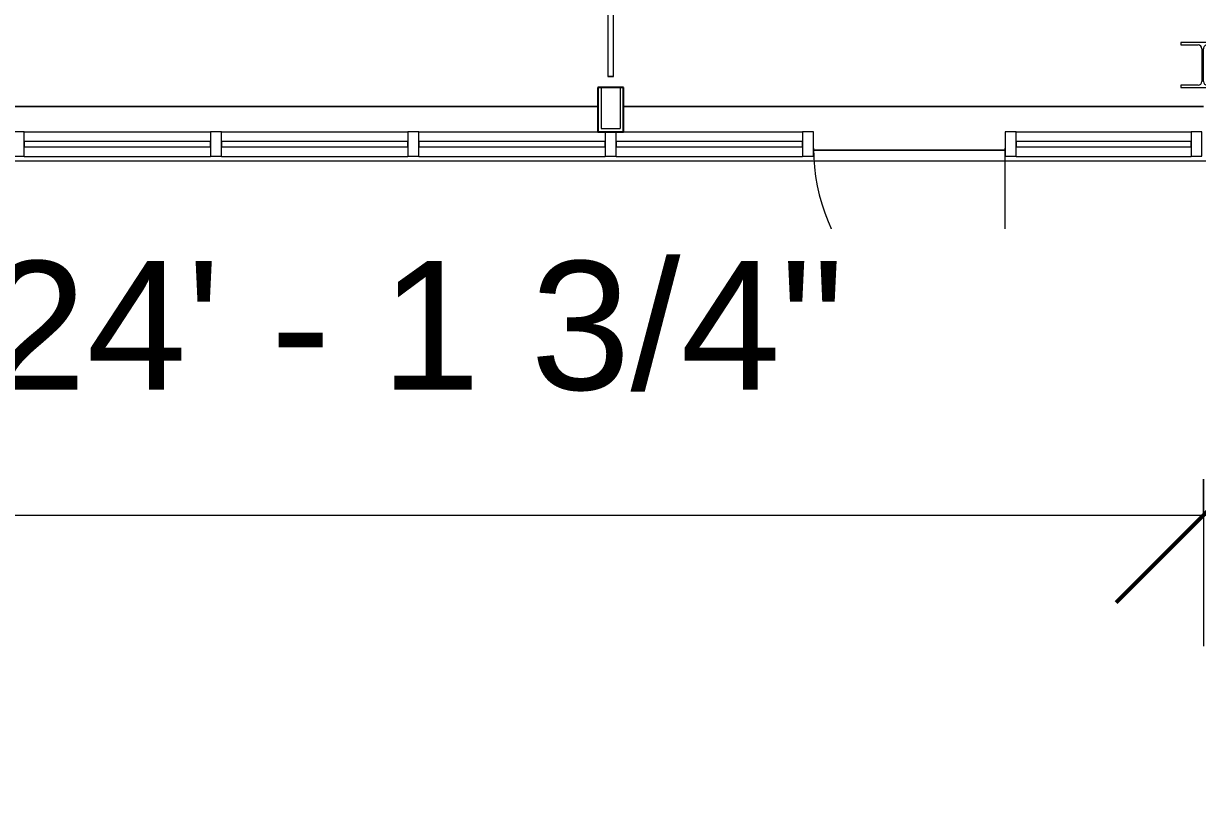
# Model space of a CAD drawing. Header units: inches. Extents: x 20008 to 27263, y -26025 to -19005.
# Drawn here: x 24027.6 to 24243, y -22921 to -22775.6 of the extents above; entities that cross this region are included whole.
import ezdxf

# ---------------------------------------------------------------- set-up
doc = ezdxf.new("R2010")
doc.units = ezdxf.units.IN
doc.header["$MEASUREMENT"] = 0
for name, color, linetype, lineweight in [('A-ANNO-DIMS', 211, 'Continuous', 9), ('A-ANNO-DIMS-256', 211, 'Continuous', 9), ('A-DOOR', 31, 'Continuous', 9), ('A-FLOR', 192, 'Continuous', 9), ('A-GLAZ-CURT', 52, 'Continuous', 9), ('A-GLAZ-CWMG', 51, 'Continuous', 9), ('A-WALL', 113, 'Continuous', 9), ('C-TOPO', 7, 'Continuous', 9), ('G-ANNO-TEXT', 231, 'Continuous', 9), ('I-WALL', 2, 'Continuous', 9), ('L-SITE-WALL', 31, 'Continuous', 9), ('S-COLS', 52, 'Continuous', 9)]:
    doc.layers.add(name, color=color, linetype=linetype, lineweight=lineweight)
doc.styles.add('Arial_2', font='arial.ttf', dxfattribs={"height": 23.60479})
doc.dimstyles.new('Linear_-_3_32__Arial_1', dxfattribs={"dimscale": 12, "dimtxt": 24, "dimasz": 2.666667, "dimexe": 2, "dimexo": 1.333333, "dimgap": 1.333333, "dimtad": 1, "dimdec": 4, "dimrnd": 0.0625, "dimzin": 1, "dimdsep": 46, "dimlunit": 4, "dimtxsty": 'Arial_2', "dimblk1": 'OBLIQUE', "dimblk2": 'OBLIQUE', "dimsah": 1, "dimcen": 0.09, "dimdle": 2, "dimazin": 0, "dimtfac": 1, "dimtdec": 4, "dimtix": 1, "dimtmove": 0, "dimatfit": 3, "dimfxl": 1, "dimtvp": 1, "dimtfill": 1, "dimfrac": 2, "dimtolj": 1, "dimtzin": 0, "dimarcsym": 2})

# ---------------------------------------------------------------- blocks, each defined once
blk = doc.blocks.new('Struct_Xcel_Sports Complex_rvt-1-Site Plan - Phase 1')
at = {"layer": 'A-FLOR', "color": 7}
for p, q in [((24132.95, -22790.8), (23954.27, -22790.8)), ((24244.02, -22790.8), (24137.7, -22790.8))]:
    blk.add_line(p, q, dxfattribs=at)
at = {"layer": 'L-SITE-WALL', "color": 7}
for p, q in [((23954.27, -22790.8), (24132.95, -22790.8)), ((24137.7, -22790.8), (24244.02, -22790.8)), ((24207.7, -22798.8), (24172.52, -22798.8))]:
    blk.add_line(p, q, dxfattribs=at)
blk = doc.blocks.new('W-Wide Flange-Column - B2_E-V4-Site Plan - Phase 1')
at = {"layer": 'S-COLS', "lineweight": 15}
for p, q in [((4, 4.13), (-4, 4.13)), ((-4, 4.13), (-4, 3.69)), ((-4, 3.69), (-0.84, 3.69)), ((-0.14, 3), (-0.14, -3)), ((0.14, -3), (0.14, 3)), ((0.84, 3.69), (4, 3.69)), ((4, 3.69), (4, 4.13)), ((-0.84, -3.69), (-4, -3.69)), ((-4, -3.69), (-4, -4.12)), ((-4, -4.12), (4, -4.12)), ((4, -3.69), (0.84, -3.69)), ((4, -4.12), (4, -3.69))]:
    blk.add_line(p, q, dxfattribs=at)
for centre, start, end in [((-0.84, 3), 0, 90), ((0.84, 3), 90, 180), ((-0.84, -3), 270, 0), ((0.84, -3), 180, 270)]:
    blk.add_arc(centre, 0.691, start, end, dxfattribs=at)
blk = doc.blocks.new('System Panel - INSULATED LOW-E GLAZING _SEE ELEVATIONS FOR U-FACTOR_ SHGC_ _ LT_-1307209-Site Plan - Phase 1')
at = {"layer": 'A-GLAZ-CURT'}
for p, q in [((16.03125, -0.25), (-16.03125, -0.25)), ((-16.03125, -0.25), (-16.03125, -1.25)), ((-16.03125, -1.25), (-16.03125, -0.25)), ((16.03125, -0.25), (-16.03125, -0.25)), ((-16.03125, -1.25), (16.03125, -1.25)), ((-16.03125, -1.25), (16.03125, -1.25)), ((16.03125, -1.25), (16.03125, -0.25)), ((16.03125, -0.25), (16.03125, -1.25))]:
    blk.add_line(p, q, dxfattribs=at)
blk = doc.blocks.new('Door_Single_Storefront - one-1371399-Site Plan - Phase 1')
at = {"layer": 'A-DOOR'}
blk.add_line((-17.59375, 35.1875), (-17.59375, 0), dxfattribs=at)
blk.add_arc((-17.59375, 0), 35.1875, 360, 90, dxfattribs=at)
blk = doc.blocks.new('System Panel - INSULATED LOW-E GLAZING _SEE ELEVATIONS FOR U-FACTOR_ SHGC_ _ LT_-827433-Site Plan - Phase 1')
at = {"layer": 'A-GLAZ-CURT'}
for p, q in [((17.09375, -0.25), (-17.09375, -0.25)), ((-17.09375, -0.25), (-17.09375, -1.25)), ((-17.09375, -1.25), (-17.09375, -0.25)), ((17.09375, -0.25), (-17.09375, -0.25)), ((-17.09375, -1.25), (17.09375, -1.25)), ((-17.09375, -1.25), (17.09375, -1.25)), ((17.09375, -1.25), (17.09375, -0.25)), ((17.09375, -0.25), (17.09375, -1.25))]:
    blk.add_line(p, q, dxfattribs=at)
blk = doc.blocks.new('Rectangular Mullion - Exterior 2_ x 4_5_-1307206-Site Plan - Phase 1')
at = {"layer": 'A-GLAZ-CWMG'}
for p, q in [((24209.7, -22795.43), (24241.77, -22795.43)), ((24209.7, -22799.93), (24241.77, -22799.93))]:
    blk.add_line(p, q, dxfattribs=at)
blk = doc.blocks.new('Rectangular Mullion - Exterior 2_ x 4_5_-1146644-Site Plan - Phase 1')
at = {"layer": 'A-GLAZ-CWMG'}
for p, q in [((24137.7, -22795.43), (24170.52, -22795.43)), ((24136.33, -22799.93), (24170.52, -22799.93))]:
    blk.add_line(p, q, dxfattribs=at)
blk = doc.blocks.new('Rectangular Mullion - Exterior 2_ x 4_5_-769200-Site Plan - Phase 1')
at = {"layer": 'A-GLAZ-CWMG'}
for p, q in [((24100.14, -22795.43), (24132.95, -22795.43)), ((24100.14, -22799.93), (24134.33, -22799.93))]:
    blk.add_line(p, q, dxfattribs=at)
blk = doc.blocks.new('Rectangular Mullion - Exterior 2_ x 4_5_-1142342-Site Plan - Phase 1')
at = {"layer": 'A-GLAZ-CWMG', "lineweight": 13}
for p, q in [((0, 3), (-2, 3)), ((-2, 3), (-2, -1.5)), ((0, -1.5), (0, 3)), ((-2, -1.5), (0, -1.5))]:
    blk.add_line(p, q, dxfattribs=at)
blk = doc.blocks.new('Rectangular Mullion - Exterior 2_ x 4_5_-1115231-Site Plan - Phase 1')
at = {"layer": 'A-GLAZ-CWMG', "lineweight": 13}
for p, q in [((-1, 3), (1, 3)), ((-1, -1.5), (-1, 3)), ((1, 3), (1, -1.5)), ((1, -1.5), (-1, -1.5))]:
    blk.add_line(p, q, dxfattribs=at)
blk = doc.blocks.new('Rectangular Mullion - Exterior 2_ x 4_5_-V13-Site Plan - Phase 1')
at = {"layer": 'A-GLAZ-CWMG'}
for p, q in [((26281.52, -22795.37), (26281.52, -22761.18)), ((26286.02, -22795.37), (26286.02, -22761.18))]:
    blk.add_line(p, q, dxfattribs=at)
blk = doc.blocks.new('System Panel - INSULATED LOW-E GLAZING _SEE ELEVATIONS FOR U-FACTOR_ SHGC_ _ LT_-V73-Site Plan - Phase 1')
at = {"layer": 'A-GLAZ-CURT'}
for p, q in [((16.53125, -0.25), (-16.53125, -0.25)), ((-16.53125, -0.25), (-16.53125, -1.25)), ((-16.53125, -1.25), (-16.53125, -0.25)), ((16.53125, -0.25), (-16.53125, -0.25)), ((-16.53125, -1.25), (16.53125, -1.25)), ((-16.53125, -1.25), (16.53125, -1.25)), ((16.53125, -1.25), (16.53125, -0.25)), ((16.53125, -0.25), (16.53125, -1.25))]:
    blk.add_line(p, q, dxfattribs=at)
blk = doc.blocks.new('DIMBLOCK75-Site Plan - Phase 1')
at = {"layer": 'A-ANNO-DIMS-256', "lineweight": 50, "transparency": 16777216}
for p, q in [((23954.27, -22865.77), (23970.27, -22849.77)), ((24244.02, -22865.77), (24260.02, -22849.77)), ((23954.27, -22865.77), (23938.27, -22881.77)), ((24244.02, -22865.77), (24228.02, -22881.77))]:
    blk.add_line(p, q, dxfattribs=at)
at = {"layer": 'A-ANNO-DIMS-256', "transparency": 16777216}
for p, q in [((23954.27, -22859.15), (23954.27, -22889.77)), ((23954.27, -22865.77), (23954.27, -22859.15)), ((24244.02, -22859.15), (24244.02, -22889.77)), ((24244.02, -22865.77), (24244.02, -22859.15)), ((23954.27, -22865.77), (24244.02, -22865.77))]:
    blk.add_line(p, q, dxfattribs=at)
at = {"layer": 'A-ANNO-DIMS-256', "color": 0, "transparency": 16777216, "insert": (24020.86, -22819.15), "char_height": 23.6048, "width": 187.8646, "attachment_point": 1, "line_spacing_factor": 0.938532, "style": 'Arial_2', "bg_fill": 3, "box_fill_scale": 1.25, "bg_fill_color": 0, "bg_fill_transparency": 0}
blk.add_mtext('24\' - 1 3/4"', dxfattribs=at)
blk = doc.blocks.new('_Oblique')
at = {"color": 0, "linetype": 'ByBlock', "lineweight": -2}
blk.add_line((-0.5, -0.5), (0.5, 0.5), dxfattribs=at)
blk = doc.blocks.new('DIMBLOCK76-Site Plan - Phase 1')
at = {"layer": 'A-ANNO-DIMS-256', "transparency": 16777216}
for p, q in [((25981.02, -22820.43), (25981.02, -22889.77)), ((25981.02, -22865.77), (25981.02, -22820.43)), ((24244.02, -22859.15), (24244.02, -22889.77)), ((24244.02, -22865.77), (24244.02, -22859.15)), ((24244.02, -22865.77), (25981.02, -22865.77))]:
    blk.add_line(p, q, dxfattribs=at)
at = {"layer": 'A-ANNO-DIMS-256', "lineweight": 50, "transparency": 16777216}
for p, q in [((24244.02, -22865.77), (24260.02, -22849.77)), ((25981.02, -22865.77), (25997.02, -22849.77)), ((24244.02, -22865.77), (24228.02, -22881.77)), ((25981.02, -22865.77), (25965.02, -22881.77))]:
    blk.add_line(p, q, dxfattribs=at)
at = {"layer": 'A-ANNO-DIMS-256', "color": 0, "transparency": 16777216, "insert": (25052.52, -22819.15), "char_height": 23.605, "width": 144, "attachment_point": 1, "line_spacing_factor": 0.938532, "style": 'Arial_2', "bg_fill": 3, "box_fill_scale": 1.25, "bg_fill_color": 0, "bg_fill_transparency": 0}
blk.add_mtext('144\' - 9"', dxfattribs=at)

msp = doc.modelspace()

# ---------------------------------------------------------------- linework, layer by layer
at = {"layer": 'A-WALL'}
for p, q in [((24133.577725, -22787.30281), (24133.577725, -22794.80281)), ((24137.077725, -22787.30281), (24137.077725, -22794.80281)), ((24133.577725, -22794.80281), (24137.077725, -22794.80281))]:
    msp.add_line(p, q, dxfattribs=at)
at = {"layer": 'C-TOPO'}
for p, q in [((24172.515225, -22798.803223), (24207.702725, -22798.803223)), ((24207.702725, -22798.803223), (24172.515225, -22798.803223))]:
    msp.add_line(p, q, dxfattribs=at)
at = {"layer": 'G-ANNO-TEXT', "color": 145}
msp.add_arc((23602.126857, -23994.411305), 1489.73931, 46.096025262, 90, dxfattribs=at)
at = {"layer": 'I-WALL', "lineweight": 25}
for p, q in [((24137.702725, -22787.30281), (24132.952725, -22787.30281)), ((24132.952725, -22787.30281), (24132.952725, -22795.42781)), ((24137.702725, -22795.42781), (24137.702725, -22787.30281)), ((24132.952725, -22795.42781), (24137.702725, -22795.42781))]:
    msp.add_line(p, q, dxfattribs=at)
at = {"layer": 'L-SITE-WALL'}
for p, q in [((24172.515225, -22798.80281), (24207.702725, -22798.80281)), ((25232.823805, -22800.80281), (22652.387245, -22800.80281))]:
    msp.add_line(p, q, dxfattribs=at)

# ---------------------------------------------------------------- block references
at = {"lineweight": 5}
msp.add_blockref('Struct_Xcel_Sports Complex_rvt-1-Site Plan - Phase 1', (0, 0), dxfattribs=at)
at = {"layer": 'A-DOOR', "rotation": 180}
msp.add_blockref('Door_Single_Storefront - one-1371399-Site Plan - Phase 1', (24190.108975, -22798.42781), dxfattribs=at)
at = {"layer": 'A-GLAZ-CURT'}
for name, p, rotation in [('System Panel - INSULATED LOW-E GLAZING _SEE ELEVATIONS FOR U-FACTOR_ SHGC_ _ LT_-V73-Site Plan - Phase 1', (24134.577725, -22768.77156), 90), ('System Panel - INSULATED LOW-E GLAZING _SEE ELEVATIONS FOR U-FACTOR_ SHGC_ _ LT_-827433-Site Plan - Phase 1', (24044.858975, -22798.42781), 180), ('System Panel - INSULATED LOW-E GLAZING _SEE ELEVATIONS FOR U-FACTOR_ SHGC_ _ LT_-827433-Site Plan - Phase 1', (24081.046475, -22798.42781), 180), ('System Panel - INSULATED LOW-E GLAZING _SEE ELEVATIONS FOR U-FACTOR_ SHGC_ _ LT_-827433-Site Plan - Phase 1', (24117.233975, -22798.42781), 180), ('System Panel - INSULATED LOW-E GLAZING _SEE ELEVATIONS FOR U-FACTOR_ SHGC_ _ LT_-827433-Site Plan - Phase 1', (24153.421475, -22798.42781), 180), ('System Panel - INSULATED LOW-E GLAZING _SEE ELEVATIONS FOR U-FACTOR_ SHGC_ _ LT_-1307209-Site Plan - Phase 1', (24225.733975, -22798.42781), 180)]:
    msp.add_blockref(name, p, dxfattribs=dict(at, rotation=rotation))
at = {"layer": 'A-GLAZ-CWMG', "extrusion": (0, 0, -1)}
for p in [(-24026.765225, -22798.42781), (-24062.952725, -22798.42781), (-24099.140225, -22798.42781), (-24135.327725, -22798.42781), (-24171.515225, -22798.42781), (-24208.702725, -22798.42781)]:
    msp.add_blockref('Rectangular Mullion - Exterior 2_ x 4_5_-1115231-Site Plan - Phase 1', p, dxfattribs=at)
at = {"layer": 'A-GLAZ-CWMG', "rotation": 270}
for p in [(46823.130536, 3486.087415), (46859.318036, 3486.087415)]:
    msp.add_blockref('Rectangular Mullion - Exterior 2_ x 4_5_-V13-Site Plan - Phase 1', p, dxfattribs=at)
at = {"layer": 'A-GLAZ-CWMG'}
for name, p in [('Rectangular Mullion - Exterior 2_ x 4_5_-769200-Site Plan - Phase 1', (0, 0)), ('Rectangular Mullion - Exterior 2_ x 4_5_-1146644-Site Plan - Phase 1', (0, 0)), ('Rectangular Mullion - Exterior 2_ x 4_5_-1307206-Site Plan - Phase 1', (0, 0)), ('Rectangular Mullion - Exterior 2_ x 4_5_-1142342-Site Plan - Phase 1', (24243.765225, -22798.42781))]:
    msp.add_blockref(name, p, dxfattribs=at)
at = {"layer": 'S-COLS', "rotation": 180}
msp.add_blockref('W-Wide Flange-Column - B2_E-V4-Site Plan - Phase 1', (24243.890225, -22783.17781), dxfattribs=at)

# ---------------------------------------------------------------- next in the draw order: dimensions: what is measured, and where the dimension line sits
at = {"layer": 'A-ANNO-DIMS'}
dim = msp.add_linear_dim(base=(24244.015225, -22865.774736), p1=(23954.265225, -22843.147319), p2=(24244.015225, -22843.147319), dimstyle='Linear_-_3_32__Arial_1', override={"dimpost": '<>', "dimfxl": 289.75}, dxfattribs=at)
dim.commit()
dim.dimension.update_dxf_attribs({"geometry": 'DIMBLOCK75-Site Plan - Phase 1', "text_midpoint": (24099.140225, -22837.561753)})

# ---------------------------------------------------------------- next in the draw order: dimensions: what is measured, and where the dimension line sits
dim = msp.add_linear_dim(base=(25981.015225, -22865.774736), p1=(24244.015225, -22843.147319), p2=(25981.015225, -22804.42781), dimstyle='Linear_-_3_32__Arial_1', override={"dimpost": '<>', "dimfxl": 1737.431495}, dxfattribs=at)
dim.commit()
dim.dimension.update_dxf_attribs({"geometry": 'DIMBLOCK76-Site Plan - Phase 1', "text_midpoint": (25112.515225, -22837.722768)})

doc.saveas('drawing.dxf')
